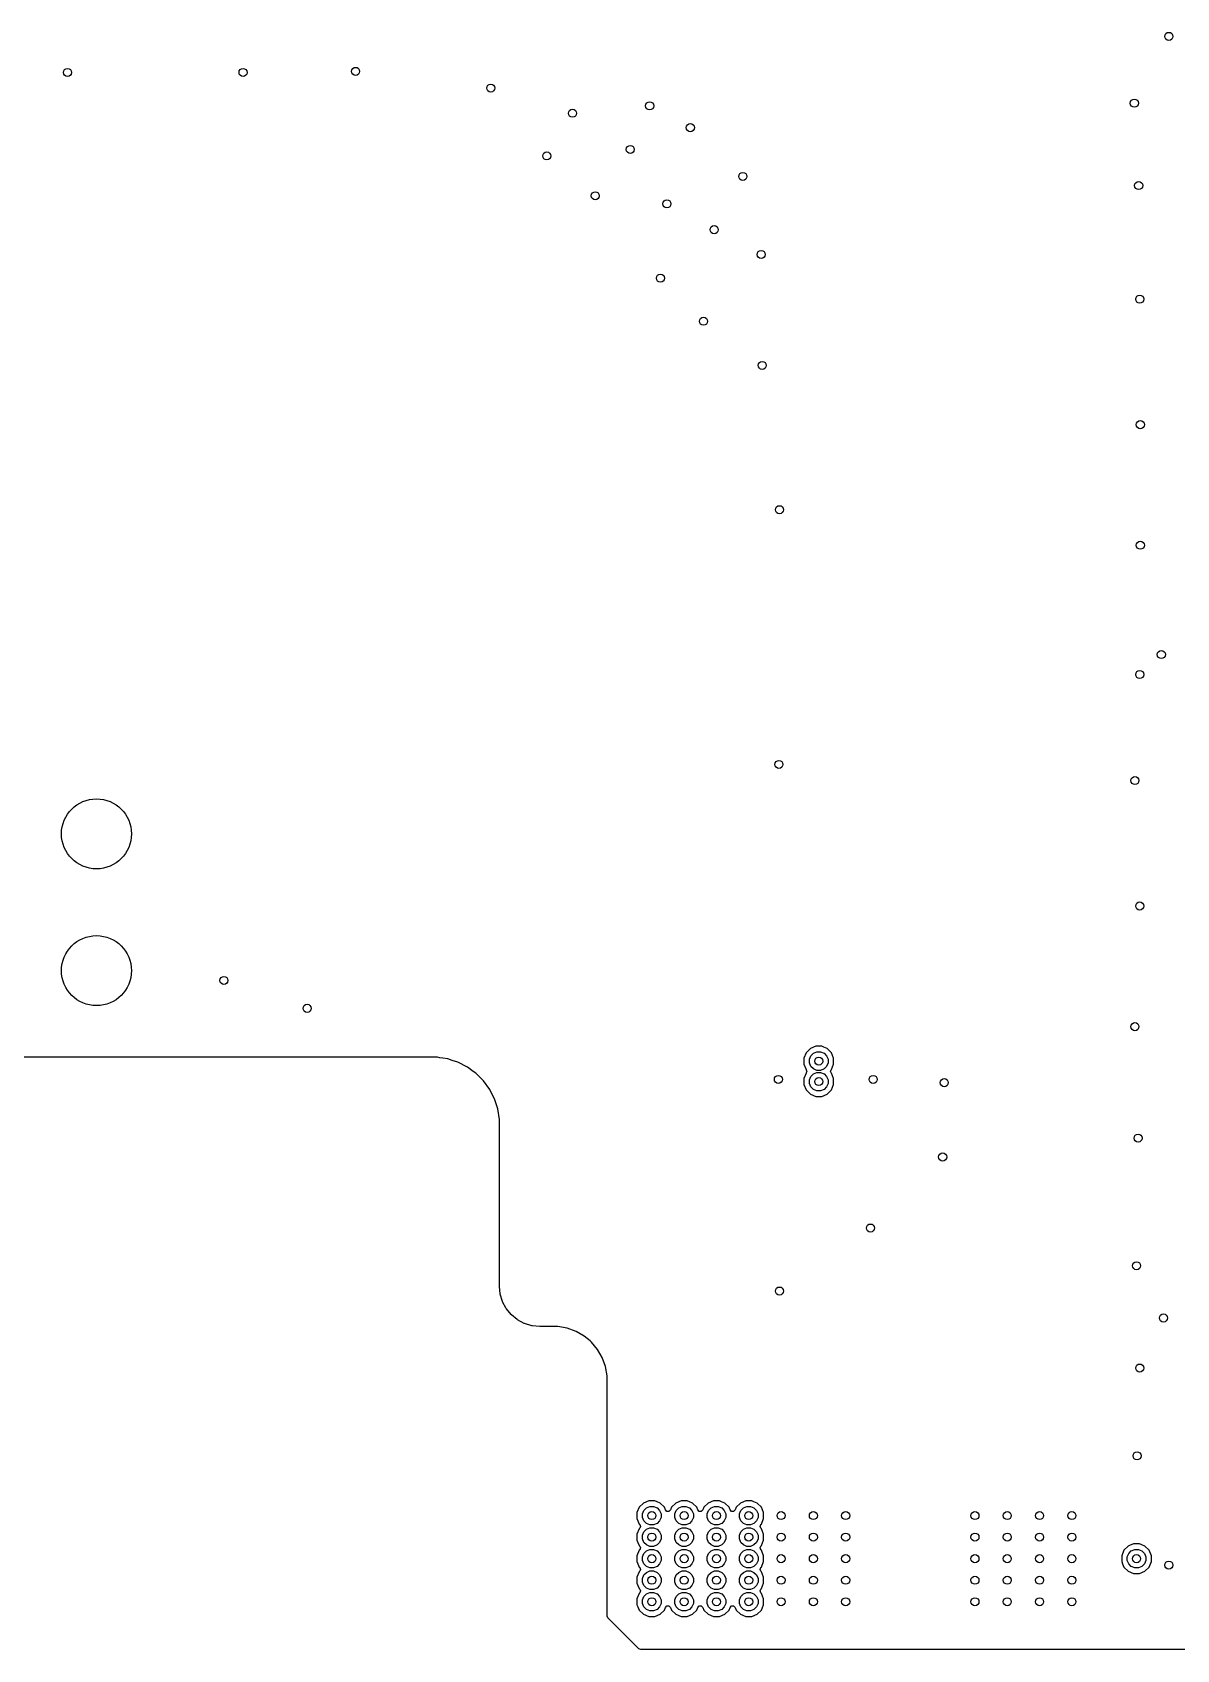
# Model space of a CAD drawing. Extents: x 114.9 to 199.6, y -137.1 to -76.7.
# Drawn here: x 136.13 to 157.38, y -137.15 to -107.11 of the extents above; entities that cross this region are included whole.
import ezdxf

# ---------------------------------------------------------------- set-up
doc = ezdxf.new("R2010")
doc.units = 0
doc.layers.add('BLACK', color=7, linetype='CONTINUOUS')

msp = doc.modelspace()

# ---------------------------------------------------------------- linework, layer by layer
at = {"layer": 'BLACK', "linetype": 'CONTINUOUS'}
for p, q in [((150.496444, -126.06394), (150.4545, -126.165198)), ((150.57394, -125.986444), (150.496444, -126.06394)), ((150.558363, -126.185859), (150.584493, -126.122775)), ((150.675198, -125.9445), (150.57394, -125.986444)), ((150.584493, -126.122775), (150.632775, -126.074493)), ((150.632775, -126.074493), (150.695859, -126.048363)), ((150.6752, -125.9445), (150.675198, -125.9445)), ((150.7848, -125.9445), (150.6752, -125.9445)), ((150.695859, -126.048363), (150.764141, -126.048363)), ((150.764141, -126.048363), (150.827225, -126.074493)), ((150.784801, -125.9445), (150.7848, -125.9445)), ((150.826744, -125.961874), (150.784801, -125.9445)), ((150.886058, -125.986443), (150.826744, -125.961874)), ((150.827225, -126.074493), (150.875507, -126.122775)), ((150.875507, -126.122775), (150.901637, -126.185859)), ((150.886059, -125.986444), (150.886058, -125.986443)), ((150.886061, -125.986445), (150.886059, -125.986444)), ((150.963555, -126.063939), (150.886061, -125.986445)), ((150.963555, -126.06394), (150.963555, -126.063939)), ((150.963557, -126.063942), (150.963555, -126.06394)), ((151.0055, -126.1652), (150.963557, -126.063942)), ((143.648416, -126.1495), (115.632407, -126.1495)), ((143.648417, -126.1495), (143.648416, -126.1495)), ((143.693482, -126.156637), (143.648417, -126.1495)), ((143.747535, -126.165198), (143.693482, -126.156637)), ((143.842823, -126.18029), (143.747535, -126.165198)), ((143.842826, -126.180291), (143.842823, -126.18029)), ((143.924954, -126.206976), (143.842826, -126.180291)), ((144.030026, -126.241116), (143.924954, -126.206976)), ((144.205399, -126.330472), (144.030026, -126.241116)), ((144.205403, -126.330475), (144.205399, -126.330472)), ((144.205405, -126.330476), (144.205403, -126.330475)), ((144.31486, -126.41), (144.205405, -126.330476)), ((144.364653, -126.446177), (144.31486, -126.41)), ((150.4545, -126.165198), (150.4545, -126.1652)), ((150.4545, -126.1652), (150.4545, -126.2748)), ((150.4545, -126.2748), (150.496443, -126.376058)), ((150.496444, -126.44394), (150.4545, -126.545198)), ((150.496443, -126.376058), (150.496444, -126.376059)), ((150.496444, -126.376059), (150.499126, -126.380074)), ((150.499126, -126.439926), (150.496444, -126.44394)), ((150.499126, -126.380074), (150.498002, -126.380824)), ((150.498002, -126.380824), (150.510088, -126.41)), ((150.510088, -126.41), (150.498002, -126.439175)), ((150.498002, -126.439175), (150.499126, -126.439926)), ((150.558363, -126.254141), (150.558363, -126.185859)), ((150.584493, -126.317225), (150.558363, -126.254141)), ((150.632775, -126.365507), (150.584493, -126.317225)), ((150.695859, -126.391637), (150.632775, -126.365507)), ((150.632775, -126.454493), (150.695859, -126.428363)), ((150.764141, -126.391637), (150.695859, -126.391637)), ((150.695859, -126.428363), (150.764141, -126.428363)), ((150.827225, -126.365507), (150.764141, -126.391637)), ((150.764141, -126.428363), (150.827225, -126.454493)), ((150.875507, -126.317225), (150.827225, -126.365507)), ((150.901637, -126.254141), (150.875507, -126.317225)), ((150.901637, -126.185859), (150.901637, -126.254141)), ((150.949911, -126.410009), (150.961993, -126.380822)), ((150.961998, -126.439175), (150.949911, -126.410009)), ((150.960874, -126.380074), (150.963552, -126.376062)), ((150.961993, -126.380822), (150.960874, -126.380074)), ((150.960874, -126.439926), (150.961998, -126.439175)), ((150.963555, -126.44394), (150.960874, -126.439926)), ((150.963552, -126.376062), (150.963557, -126.376058)), ((150.963557, -126.443942), (150.963555, -126.44394)), ((150.963557, -126.376058), (151.0055, -126.2748)), ((151.0055, -126.5452), (150.963557, -126.443942)), ((151.0055, -126.2748), (151.0055, -126.1652)), ((144.503822, -126.585347), (144.364652, -126.446177)), ((144.364652, -126.446177), (144.364653, -126.446177)), ((144.503824, -126.58535), (144.503822, -126.585347)), ((144.503828, -126.585354), (144.503824, -126.58535)), ((144.619524, -126.744595), (144.503828, -126.585354)), ((144.619525, -126.744597), (144.619524, -126.744595)), ((144.619527, -126.7446), (144.619525, -126.744597)), ((144.686223, -126.8755), (144.619527, -126.7446)), ((150.4545, -126.545198), (150.4545, -126.5452)), ((150.4545, -126.5452), (150.4545, -126.6548)), ((150.4545, -126.6548), (150.496443, -126.756058)), ((150.558363, -126.565859), (150.584493, -126.502775)), ((150.558363, -126.634141), (150.558363, -126.565859)), ((150.584493, -126.697225), (150.558363, -126.634141)), ((150.584493, -126.502775), (150.632775, -126.454493)), ((150.632775, -126.745507), (150.584493, -126.697225)), ((150.695859, -126.771637), (150.632775, -126.745507)), ((150.827225, -126.745507), (150.764141, -126.771637)), ((150.827225, -126.454493), (150.875507, -126.502775)), ((150.875507, -126.697225), (150.827225, -126.745507)), ((150.875507, -126.502775), (150.901637, -126.565859)), ((150.901637, -126.634141), (150.875507, -126.697225)), ((150.901637, -126.565859), (150.901637, -126.634141)), ((150.963557, -126.756058), (151.0055, -126.6548)), ((151.0055, -126.6548), (151.0055, -126.5452)), ((144.708884, -126.919975), (144.686223, -126.8755)), ((144.769709, -127.107174), (144.708884, -126.919975)), ((150.496443, -126.756058), (150.496444, -126.756059)), ((150.496444, -126.756059), (150.496445, -126.756061)), ((150.496445, -126.756061), (150.573939, -126.833555)), ((150.573939, -126.833555), (150.57394, -126.833555)), ((150.57394, -126.833555), (150.573942, -126.833557)), ((150.573942, -126.833557), (150.6752, -126.8755)), ((150.6752, -126.8755), (150.675202, -126.8755)), ((150.675202, -126.8755), (150.784798, -126.8755)), ((150.764141, -126.771637), (150.695859, -126.771637)), ((150.784798, -126.8755), (150.7848, -126.8755)), ((150.7848, -126.8755), (150.886058, -126.833557)), ((150.886058, -126.833557), (150.88606, -126.833555)), ((150.88606, -126.833555), (150.886061, -126.833555)), ((150.886061, -126.833555), (150.963555, -126.756061)), ((150.963555, -126.75606), (150.963557, -126.756058)), ((150.963555, -126.756061), (150.963555, -126.75606)), ((144.769709, -127.107176), (144.769709, -127.107174)), ((144.8005, -127.301583), (144.769709, -127.107176)), ((144.8005, -130.397593), (144.8005, -127.301583)), ((144.800736, -130.402396), (144.8005, -130.397593)), ((144.814428, -130.541417), (144.800736, -130.402396)), ((144.816302, -130.550838), (144.814428, -130.541417)), ((144.856151, -130.682205), (144.816302, -130.550838)), ((144.859824, -130.691072), (144.856151, -130.682205)), ((144.924539, -130.812144), (144.859824, -130.691072)), ((144.929875, -130.82013), (144.924539, -130.812144)), ((145.016961, -130.926245), (144.929875, -130.82013)), ((145.023754, -130.933038), (145.016961, -130.926245)), ((145.129869, -131.020124), (145.023754, -130.933038)), ((145.137855, -131.02546), (145.129869, -131.020124)), ((145.258923, -131.090173), (145.137855, -131.02546)), ((145.267798, -131.093849), (145.258923, -131.090173)), ((145.399161, -131.133697), (145.267798, -131.093849)), ((145.408582, -131.135571), (145.399161, -131.133697)), ((145.547604, -131.149264), (145.408582, -131.135571)), ((145.552407, -131.1495), (145.547604, -131.149264)), ((145.887532, -131.1495), (145.552407, -131.1495)), ((146.059938, -131.179899), (145.887532, -131.1495)), ((146.059943, -131.1799), (146.059938, -131.179899)), ((146.224443, -131.239774), (146.059942, -131.1799)), ((146.059942, -131.1799), (146.059943, -131.1799)), ((146.224451, -131.239778), (146.224443, -131.239774)), ((146.376054, -131.327307), (146.224451, -131.239778)), ((146.37606, -131.327312), (146.376054, -131.327307)), ((146.483149, -131.41717), (146.37606, -131.327312)), ((146.510163, -131.439837), (146.483149, -131.41717)), ((146.622692, -131.573945), (146.510163, -131.439837)), ((146.710225, -131.725555), (146.622692, -131.573945)), ((146.770101, -131.890062), (146.710225, -131.725555)), ((146.8005, -132.062468), (146.770101, -131.890062)), ((146.8005, -132.062474), (146.8005, -132.062468)), ((146.8005, -134.605198), (146.8005, -132.062474)), ((147.396444, -134.50394), (147.3545, -134.605198)), ((147.47394, -134.426444), (147.396444, -134.50394)), ((147.575198, -134.3845), (147.47394, -134.426444)), ((147.484493, -134.562775), (147.532775, -134.514493)), ((147.532775, -134.514493), (147.595859, -134.488363)), ((147.5752, -134.3845), (147.575198, -134.3845)), ((147.6848, -134.3845), (147.5752, -134.3845)), ((147.595859, -134.488363), (147.664141, -134.488363)), ((147.664141, -134.488363), (147.727225, -134.514493)), ((147.684801, -134.3845), (147.6848, -134.3845)), ((147.726744, -134.401874), (147.684801, -134.3845)), ((147.786058, -134.426443), (147.726744, -134.401874)), ((147.727225, -134.514493), (147.775507, -134.562775)), ((147.786059, -134.426444), (147.786058, -134.426443)), ((147.786061, -134.426445), (147.786059, -134.426444)), ((147.863556, -134.50394), (147.786061, -134.426445)), ((147.88473, -134.555057), (147.863556, -134.50394)), ((147.996443, -134.50394), (147.97527, -134.555057)), ((147.996445, -134.503939), (147.996443, -134.50394)), ((148.07394, -134.426444), (147.996445, -134.503939)), ((148.175198, -134.3845), (148.07394, -134.426444)), ((148.084493, -134.562775), (148.132775, -134.514493)), ((148.132775, -134.514493), (148.195859, -134.488363)), ((148.1752, -134.3845), (148.175198, -134.3845)), ((148.2848, -134.3845), (148.1752, -134.3845)), ((148.195859, -134.488363), (148.264141, -134.488363)), ((148.264141, -134.488363), (148.327225, -134.514493)), ((148.284801, -134.3845), (148.2848, -134.3845)), ((148.326744, -134.401874), (148.284801, -134.3845)), ((148.386058, -134.426443), (148.326744, -134.401874)), ((148.327225, -134.514493), (148.375507, -134.562775)), ((148.386059, -134.426444), (148.386058, -134.426443)), ((148.386061, -134.426445), (148.386059, -134.426444)), ((148.463556, -134.50394), (148.386061, -134.426445)), ((148.48473, -134.555057), (148.463556, -134.50394)), ((148.596443, -134.50394), (148.57527, -134.555057)), ((148.596445, -134.503939), (148.596443, -134.50394)), ((148.67394, -134.426444), (148.596445, -134.503939)), ((148.775198, -134.3845), (148.67394, -134.426444)), ((148.684493, -134.562775), (148.732775, -134.514493)), ((148.732775, -134.514493), (148.795859, -134.488363)), ((148.7752, -134.3845), (148.775198, -134.3845)), ((148.8848, -134.3845), (148.7752, -134.3845)), ((148.795859, -134.488363), (148.864141, -134.488363)), ((148.864141, -134.488363), (148.927225, -134.514493)), ((148.884801, -134.3845), (148.8848, -134.3845)), ((148.926744, -134.401874), (148.884801, -134.3845)), ((148.986058, -134.426443), (148.926744, -134.401874)), ((148.927225, -134.514493), (148.975507, -134.562775)), ((148.986059, -134.426444), (148.986058, -134.426443)), ((148.986061, -134.426445), (148.986059, -134.426444)), ((149.063556, -134.50394), (148.986061, -134.426445)), ((149.08473, -134.555057), (149.063556, -134.50394)), ((149.196443, -134.50394), (149.17527, -134.555057)), ((149.196445, -134.503939), (149.196443, -134.50394)), ((149.27394, -134.426444), (149.196445, -134.503939)), ((149.375198, -134.3845), (149.27394, -134.426444)), ((149.284493, -134.562775), (149.332775, -134.514493)), ((149.332775, -134.514493), (149.395859, -134.488363)), ((149.3752, -134.3845), (149.375198, -134.3845)), ((149.4848, -134.3845), (149.3752, -134.3845)), ((149.395859, -134.488363), (149.464141, -134.488363)), ((149.464141, -134.488363), (149.527225, -134.514493)), ((149.484801, -134.3845), (149.4848, -134.3845)), ((149.526744, -134.401874), (149.484801, -134.3845)), ((149.586058, -134.426443), (149.526744, -134.401874)), ((149.527225, -134.514493), (149.575507, -134.562775)), ((149.586059, -134.426444), (149.586058, -134.426443)), ((149.586061, -134.426445), (149.586059, -134.426444)), ((149.663555, -134.503939), (149.586061, -134.426445)), ((149.663555, -134.50394), (149.663555, -134.503939)), ((149.663557, -134.503942), (149.663555, -134.50394)), ((149.7055, -134.6052), (149.663557, -134.503942)), ((146.8005, -136.525943), (146.8005, -134.605198)), ((147.3545, -134.605198), (147.3545, -134.714801)), ((147.3545, -134.714801), (147.371874, -134.756744)), ((147.371874, -134.756744), (147.396443, -134.816058)), ((147.396443, -134.816058), (147.396444, -134.816059)), ((147.396444, -134.816059), (147.396445, -134.816061)), ((147.396445, -134.816061), (147.405736, -134.825352)), ((147.405736, -134.825352), (147.420088, -134.86)), ((147.458363, -134.625859), (147.484493, -134.562775)), ((147.458363, -134.694141), (147.458363, -134.625859)), ((147.484493, -134.757225), (147.458363, -134.694141)), ((147.532775, -134.805507), (147.484493, -134.757225)), ((147.595859, -134.831637), (147.532775, -134.805507)), ((147.664141, -134.831637), (147.595859, -134.831637)), ((147.727225, -134.805507), (147.664141, -134.831637)), ((147.775507, -134.757225), (147.727225, -134.805507)), ((147.775507, -134.562775), (147.801637, -134.625859)), ((147.801637, -134.694141), (147.775507, -134.757225)), ((147.801637, -134.625859), (147.801637, -134.694141)), ((147.911248, -134.581575), (147.88473, -134.555057)), ((147.948751, -134.581575), (147.911248, -134.581575)), ((147.97527, -134.555057), (147.948751, -134.581575)), ((148.058363, -134.625859), (148.084493, -134.562775)), ((148.058363, -134.694141), (148.058363, -134.625859)), ((148.084493, -134.757225), (148.058363, -134.694141)), ((148.132775, -134.805507), (148.084493, -134.757225)), ((148.195859, -134.831637), (148.132775, -134.805507)), ((148.264141, -134.831637), (148.195859, -134.831637)), ((148.327225, -134.805507), (148.264141, -134.831637)), ((148.375507, -134.757225), (148.327225, -134.805507)), ((148.375507, -134.562775), (148.401637, -134.625859)), ((148.401637, -134.694141), (148.375507, -134.757225)), ((148.401637, -134.625859), (148.401637, -134.694141)), ((148.511248, -134.581575), (148.48473, -134.555057)), ((148.548751, -134.581575), (148.511248, -134.581575)), ((148.57527, -134.555057), (148.548751, -134.581575)), ((148.658363, -134.625859), (148.684493, -134.562775)), ((148.658363, -134.694141), (148.658363, -134.625859)), ((148.684493, -134.757225), (148.658363, -134.694141)), ((148.732775, -134.805507), (148.684493, -134.757225)), ((148.795859, -134.831637), (148.732775, -134.805507)), ((148.864141, -134.831637), (148.795859, -134.831637)), ((148.927225, -134.805507), (148.864141, -134.831637)), ((148.975507, -134.757225), (148.927225, -134.805507)), ((148.975507, -134.562775), (149.001637, -134.625859)), ((149.001637, -134.694141), (148.975507, -134.757225)), ((149.001637, -134.625859), (149.001637, -134.694141)), ((149.111248, -134.581575), (149.08473, -134.555057)), ((149.148751, -134.581575), (149.111248, -134.581575)), ((149.17527, -134.555057), (149.148751, -134.581575)), ((149.258363, -134.625859), (149.284493, -134.562775)), ((149.258363, -134.694141), (149.258363, -134.625859)), ((149.284493, -134.757225), (149.258363, -134.694141)), ((149.332775, -134.805507), (149.284493, -134.757225)), ((149.395859, -134.831637), (149.332775, -134.805507)), ((149.464141, -134.831637), (149.395859, -134.831637)), ((149.527225, -134.805507), (149.464141, -134.831637)), ((149.575507, -134.757225), (149.527225, -134.805507)), ((149.575507, -134.562775), (149.601637, -134.625859)), ((149.601637, -134.694141), (149.575507, -134.757225)), ((149.601637, -134.625859), (149.601637, -134.694141)), ((149.639911, -134.860002), (149.65426, -134.825354)), ((149.65426, -134.825354), (149.663557, -134.816058)), ((149.663557, -134.816058), (149.7055, -134.7148)), ((149.7055, -134.7148), (149.7055, -134.6052)), ((147.396444, -134.90394), (147.3545, -135.005198)), ((147.3545, -135.005198), (147.3545, -135.114801)), ((147.3545, -135.114801), (147.371874, -135.156744)), ((147.405736, -134.894648), (147.396444, -134.90394)), ((147.420088, -134.86), (147.405736, -134.894648)), ((147.458363, -135.025859), (147.484493, -134.962775)), ((147.458363, -135.094141), (147.458363, -135.025859)), ((147.484493, -135.157225), (147.458363, -135.094141)), ((147.484493, -134.962775), (147.532775, -134.914493)), ((147.532775, -134.914493), (147.595859, -134.888363)), ((147.595859, -134.888363), (147.664141, -134.888363)), ((147.664141, -134.888363), (147.727225, -134.914493)), ((147.727225, -134.914493), (147.775507, -134.962775)), ((147.775507, -134.962775), (147.801637, -135.025859)), ((147.801637, -135.094141), (147.775507, -135.157225)), ((147.801637, -135.025859), (147.801637, -135.094141)), ((148.058363, -135.025859), (148.084493, -134.962775)), ((148.058363, -135.094141), (148.058363, -135.025859)), ((148.084493, -135.157225), (148.058363, -135.094141)), ((148.084493, -134.962775), (148.132775, -134.914493)), ((148.132775, -134.914493), (148.195859, -134.888363)), ((148.195859, -134.888363), (148.264141, -134.888363)), ((148.264141, -134.888363), (148.327225, -134.914493)), ((148.327225, -134.914493), (148.375507, -134.962775)), ((148.375507, -134.962775), (148.401637, -135.025859)), ((148.401637, -135.094141), (148.375507, -135.157225)), ((148.401637, -135.025859), (148.401637, -135.094141)), ((148.658363, -135.025859), (148.684493, -134.962775)), ((148.658363, -135.094141), (148.658363, -135.025859)), ((148.684493, -135.157225), (148.658363, -135.094141)), ((148.684493, -134.962775), (148.732775, -134.914493)), ((148.732775, -134.914493), (148.795859, -134.888363)), ((148.795859, -134.888363), (148.864141, -134.888363)), ((148.864141, -134.888363), (148.927225, -134.914493)), ((148.927225, -134.914493), (148.975507, -134.962775)), ((148.975507, -134.962775), (149.001637, -135.025859)), ((149.001637, -135.094141), (148.975507, -135.157225)), ((149.001637, -135.025859), (149.001637, -135.094141)), ((149.258363, -135.025859), (149.284493, -134.962775)), ((149.258363, -135.094141), (149.258363, -135.025859)), ((149.284493, -135.157225), (149.258363, -135.094141)), ((149.284493, -134.962775), (149.332775, -134.914493)), ((149.332775, -134.914493), (149.395859, -134.888363)), ((149.395859, -134.888363), (149.464141, -134.888363)), ((149.464141, -134.888363), (149.527225, -134.914493)), ((149.527225, -134.914493), (149.575507, -134.962775)), ((149.575507, -134.962775), (149.601637, -135.025859)), ((149.601637, -135.094141), (149.575507, -135.157225)), ((149.601637, -135.025859), (149.601637, -135.094141)), ((149.654263, -134.894648), (149.639911, -134.860002)), ((149.663557, -134.903942), (149.654263, -134.894648)), ((149.7055, -135.0052), (149.663557, -134.903942)), ((149.663557, -135.216058), (149.7055, -135.1148)), ((149.7055, -135.1148), (149.7055, -135.0052)), ((147.396444, -135.30394), (147.3545, -135.405198)), ((147.3545, -135.405198), (147.3545, -135.514801)), ((147.371874, -135.156744), (147.396443, -135.216058)), ((147.396443, -135.216058), (147.396444, -135.216059)), ((147.396444, -135.216059), (147.396445, -135.216061)), ((147.405736, -135.294648), (147.396444, -135.30394)), ((147.396445, -135.216061), (147.405736, -135.225352)), ((147.405736, -135.225352), (147.420088, -135.26)), ((147.420088, -135.26), (147.405736, -135.294648)), ((147.458363, -135.425859), (147.484493, -135.362775)), ((147.458363, -135.494141), (147.458363, -135.425859)), ((147.532775, -135.205507), (147.484493, -135.157225)), ((147.484493, -135.362775), (147.532775, -135.314493)), ((147.595859, -135.231637), (147.532775, -135.205507)), ((147.532775, -135.314493), (147.595859, -135.288363)), ((147.664141, -135.231637), (147.595859, -135.231637)), ((147.595859, -135.288363), (147.664141, -135.288363)), ((147.727225, -135.205507), (147.664141, -135.231637)), ((147.664141, -135.288363), (147.727225, -135.314493)), ((147.775507, -135.157225), (147.727225, -135.205507)), ((147.727225, -135.314493), (147.775507, -135.362775)), ((147.775507, -135.362775), (147.801637, -135.425859)), ((147.801637, -135.425859), (147.801637, -135.494141)), ((148.058363, -135.425859), (148.084493, -135.362775)), ((148.058363, -135.494141), (148.058363, -135.425859)), ((148.132775, -135.205507), (148.084493, -135.157225)), ((148.084493, -135.362775), (148.132775, -135.314493)), ((148.195859, -135.231637), (148.132775, -135.205507)), ((148.132775, -135.314493), (148.195859, -135.288363)), ((148.264141, -135.231637), (148.195859, -135.231637)), ((148.195859, -135.288363), (148.264141, -135.288363)), ((148.327225, -135.205507), (148.264141, -135.231637)), ((148.264141, -135.288363), (148.327225, -135.314493)), ((148.375507, -135.157225), (148.327225, -135.205507)), ((148.327225, -135.314493), (148.375507, -135.362775)), ((148.375507, -135.362775), (148.401637, -135.425859)), ((148.401637, -135.425859), (148.401637, -135.494141)), ((148.658363, -135.425859), (148.684493, -135.362775)), ((148.658363, -135.494141), (148.658363, -135.425859)), ((148.732775, -135.205507), (148.684493, -135.157225)), ((148.684493, -135.362775), (148.732775, -135.314493)), ((148.795859, -135.231637), (148.732775, -135.205507)), ((148.732775, -135.314493), (148.795859, -135.288363)), ((148.864141, -135.231637), (148.795859, -135.231637)), ((148.795859, -135.288363), (148.864141, -135.288363)), ((148.927225, -135.205507), (148.864141, -135.231637)), ((148.864141, -135.288363), (148.927225, -135.314493)), ((148.975507, -135.157225), (148.927225, -135.205507)), ((148.927225, -135.314493), (148.975507, -135.362775)), ((148.975507, -135.362775), (149.001637, -135.425859)), ((149.001637, -135.425859), (149.001637, -135.494141)), ((149.258363, -135.425859), (149.284493, -135.362775)), ((149.258363, -135.494141), (149.258363, -135.425859)), ((149.332775, -135.205507), (149.284493, -135.157225)), ((149.284493, -135.362775), (149.332775, -135.314493)), ((149.395859, -135.231637), (149.332775, -135.205507)), ((149.332775, -135.314493), (149.395859, -135.288363)), ((149.464141, -135.231637), (149.395859, -135.231637)), ((149.395859, -135.288363), (149.464141, -135.288363)), ((149.527225, -135.205507), (149.464141, -135.231637)), ((149.464141, -135.288363), (149.527225, -135.314493)), ((149.575507, -135.157225), (149.527225, -135.205507)), ((149.527225, -135.314493), (149.575507, -135.362775)), ((149.575507, -135.362775), (149.601637, -135.425859)), ((149.601637, -135.425859), (149.601637, -135.494141)), ((149.639911, -135.260002), (149.65426, -135.225354)), ((149.654263, -135.294648), (149.639911, -135.260002)), ((149.65426, -135.225354), (149.663557, -135.216058)), ((149.663557, -135.303942), (149.654263, -135.294648)), ((149.705499, -135.405198), (149.663557, -135.303942)), ((149.7055, -135.4052), (149.705499, -135.405198)), ((149.7055, -135.5148), (149.7055, -135.4052)), ((156.396444, -135.30394), (156.3545, -135.405198)), ((156.3545, -135.405198), (156.3545, -135.514801)), ((156.47394, -135.226444), (156.396444, -135.30394)), ((156.458363, -135.425859), (156.484493, -135.362775)), ((156.458363, -135.494141), (156.458363, -135.425859)), ((156.476574, -135.225353), (156.47394, -135.226444)), ((156.499013, -135.216058), (156.476574, -135.225353)), ((156.484493, -135.362775), (156.532775, -135.314493)), ((156.575198, -135.1845), (156.499013, -135.216058)), ((156.532775, -135.314493), (156.595859, -135.288363)), ((156.5752, -135.1845), (156.575198, -135.1845)), ((156.6848, -135.1845), (156.5752, -135.1845)), ((156.595859, -135.288363), (156.664141, -135.288363)), ((156.664141, -135.288363), (156.727225, -135.314493)), ((156.684801, -135.1845), (156.6848, -135.1845)), ((156.726744, -135.201874), (156.684801, -135.1845)), ((156.786058, -135.226443), (156.726744, -135.201874)), ((156.727225, -135.314493), (156.775507, -135.362775)), ((156.775507, -135.362775), (156.801637, -135.425859)), ((156.786059, -135.226444), (156.786058, -135.226443)), ((156.786061, -135.226445), (156.786059, -135.226444)), ((156.863555, -135.303939), (156.786061, -135.226445)), ((156.801637, -135.425859), (156.801637, -135.494141)), ((156.863555, -135.30394), (156.863555, -135.303939)), ((156.863557, -135.303942), (156.863555, -135.30394)), ((156.905499, -135.405198), (156.863557, -135.303942)), ((156.9055, -135.4052), (156.905499, -135.405198)), ((156.9055, -135.5148), (156.9055, -135.4052)), ((147.3545, -135.514801), (147.371874, -135.556744)), ((147.396444, -135.70394), (147.3545, -135.805198)), ((147.371874, -135.556744), (147.396443, -135.616058)), ((147.396443, -135.616058), (147.396444, -135.616059)), ((147.396444, -135.616059), (147.396445, -135.616061)), ((147.405736, -135.694648), (147.396444, -135.70394)), ((147.396445, -135.616061), (147.405736, -135.625352)), ((147.405736, -135.625352), (147.420088, -135.66)), ((147.420088, -135.66), (147.405736, -135.694648)), ((147.484493, -135.557225), (147.458363, -135.494141)), ((147.532775, -135.605507), (147.484493, -135.557225)), ((147.484493, -135.762775), (147.532775, -135.714493)), ((147.595859, -135.631637), (147.532775, -135.605507)), ((147.532775, -135.714493), (147.595859, -135.688363)), ((147.664141, -135.631637), (147.595859, -135.631637)), ((147.595859, -135.688363), (147.664141, -135.688363)), ((147.727225, -135.605507), (147.664141, -135.631637)), ((147.664141, -135.688363), (147.727225, -135.714493)), ((147.775507, -135.557225), (147.727225, -135.605507)), ((147.727225, -135.714493), (147.775507, -135.762775)), ((147.801637, -135.494141), (147.775507, -135.557225)), ((148.084493, -135.557225), (148.058363, -135.494141)), ((148.132775, -135.605507), (148.084493, -135.557225)), ((148.084493, -135.762775), (148.132775, -135.714493)), ((148.195859, -135.631637), (148.132775, -135.605507)), ((148.132775, -135.714493), (148.195859, -135.688363)), ((148.264141, -135.631637), (148.195859, -135.631637)), ((148.195859, -135.688363), (148.264141, -135.688363)), ((148.327225, -135.605507), (148.264141, -135.631637)), ((148.264141, -135.688363), (148.327225, -135.714493)), ((148.375507, -135.557225), (148.327225, -135.605507)), ((148.327225, -135.714493), (148.375507, -135.762775)), ((148.401637, -135.494141), (148.375507, -135.557225)), ((148.684493, -135.557225), (148.658363, -135.494141)), ((148.732775, -135.605507), (148.684493, -135.557225)), ((148.684493, -135.762775), (148.732775, -135.714493)), ((148.795859, -135.631637), (148.732775, -135.605507)), ((148.732775, -135.714493), (148.795859, -135.688363)), ((148.864141, -135.631637), (148.795859, -135.631637)), ((148.795859, -135.688363), (148.864141, -135.688363)), ((148.927225, -135.605507), (148.864141, -135.631637)), ((148.864141, -135.688363), (148.927225, -135.714493)), ((148.975507, -135.557225), (148.927225, -135.605507)), ((148.927225, -135.714493), (148.975507, -135.762775)), ((149.001637, -135.494141), (148.975507, -135.557225)), ((149.284493, -135.557225), (149.258363, -135.494141)), ((149.332775, -135.605507), (149.284493, -135.557225)), ((149.284493, -135.762775), (149.332775, -135.714493)), ((149.395859, -135.631637), (149.332775, -135.605507)), ((149.332775, -135.714493), (149.395859, -135.688363)), ((149.464141, -135.631637), (149.395859, -135.631637)), ((149.395859, -135.688363), (149.464141, -135.688363)), ((149.527225, -135.605507), (149.464141, -135.631637)), ((149.464141, -135.688363), (149.527225, -135.714493)), ((149.575507, -135.557225), (149.527225, -135.605507)), ((149.527225, -135.714493), (149.575507, -135.762775)), ((149.601637, -135.494141), (149.575507, -135.557225)), ((149.639911, -135.660002), (149.65426, -135.625354)), ((149.654263, -135.694648), (149.639911, -135.660002)), ((149.65426, -135.625354), (149.663557, -135.616058)), ((149.663557, -135.703942), (149.654263, -135.694648)), ((149.663557, -135.616058), (149.7055, -135.5148)), ((149.7055, -135.8052), (149.663557, -135.703942)), ((156.3545, -135.514801), (156.371874, -135.556744)), ((156.371874, -135.556744), (156.396443, -135.616058)), ((156.396443, -135.616058), (156.396444, -135.616059)), ((156.396444, -135.616059), (156.396445, -135.616061)), ((156.396445, -135.616061), (156.473939, -135.693555)), ((156.484493, -135.557225), (156.458363, -135.494141)), ((156.473939, -135.693555), (156.47394, -135.693555)), ((156.47394, -135.693555), (156.473942, -135.693557)), ((156.473942, -135.693557), (156.5752, -135.7355)), ((156.532775, -135.605507), (156.484493, -135.557225)), ((156.595859, -135.631637), (156.532775, -135.605507)), ((156.5752, -135.7355), (156.575202, -135.7355)), ((156.575202, -135.7355), (156.684798, -135.7355)), ((156.664141, -135.631637), (156.595859, -135.631637)), ((156.727225, -135.605507), (156.664141, -135.631637)), ((156.684798, -135.7355), (156.6848, -135.7355)), ((156.6848, -135.7355), (156.786058, -135.693557)), ((156.775507, -135.557225), (156.727225, -135.605507)), ((156.801637, -135.494141), (156.775507, -135.557225)), ((156.786058, -135.693557), (156.78606, -135.693555)), ((156.78606, -135.693555), (156.786061, -135.693555)), ((156.786061, -135.693555), (156.863555, -135.616061)), ((156.863555, -135.61606), (156.863557, -135.616058)), ((156.863555, -135.616061), (156.863555, -135.61606)), ((156.863557, -135.616058), (156.9055, -135.5148)), ((147.3545, -135.805198), (147.3545, -135.914801)), ((147.3545, -135.914801), (147.371874, -135.956744)), ((147.371874, -135.956744), (147.396443, -136.016058)), ((147.396443, -136.016058), (147.396444, -136.016059)), ((147.396444, -136.016059), (147.396445, -136.016061)), ((147.396445, -136.016061), (147.405736, -136.025352)), ((147.405736, -136.025352), (147.420088, -136.06)), ((147.458363, -135.825859), (147.484493, -135.762775)), ((147.458363, -135.894141), (147.458363, -135.825859)), ((147.484493, -135.957225), (147.458363, -135.894141)), ((147.532775, -136.005507), (147.484493, -135.957225)), ((147.595859, -136.031637), (147.532775, -136.005507)), ((147.664141, -136.031637), (147.595859, -136.031637)), ((147.727225, -136.005507), (147.664141, -136.031637)), ((147.775507, -135.957225), (147.727225, -136.005507)), ((147.775507, -135.762775), (147.801637, -135.825859)), ((147.801637, -135.894141), (147.775507, -135.957225)), ((147.801637, -135.825859), (147.801637, -135.894141)), ((148.058363, -135.825859), (148.084493, -135.762775)), ((148.058363, -135.894141), (148.058363, -135.825859)), ((148.084493, -135.957225), (148.058363, -135.894141)), ((148.132775, -136.005507), (148.084493, -135.957225)), ((148.195859, -136.031637), (148.132775, -136.005507)), ((148.264141, -136.031637), (148.195859, -136.031637)), ((148.327225, -136.005507), (148.264141, -136.031637)), ((148.375507, -135.957225), (148.327225, -136.005507)), ((148.375507, -135.762775), (148.401637, -135.825859)), ((148.401637, -135.894141), (148.375507, -135.957225)), ((148.401637, -135.825859), (148.401637, -135.894141)), ((148.658363, -135.825859), (148.684493, -135.762775)), ((148.658363, -135.894141), (148.658363, -135.825859)), ((148.684493, -135.957225), (148.658363, -135.894141)), ((148.732775, -136.005507), (148.684493, -135.957225)), ((148.795859, -136.031637), (148.732775, -136.005507)), ((148.864141, -136.031637), (148.795859, -136.031637)), ((148.927225, -136.005507), (148.864141, -136.031637)), ((148.975507, -135.957225), (148.927225, -136.005507)), ((148.975507, -135.762775), (149.001637, -135.825859)), ((149.001637, -135.894141), (148.975507, -135.957225)), ((149.001637, -135.825859), (149.001637, -135.894141)), ((149.258363, -135.825859), (149.284493, -135.762775)), ((149.258363, -135.894141), (149.258363, -135.825859)), ((149.284493, -135.957225), (149.258363, -135.894141)), ((149.332775, -136.005507), (149.284493, -135.957225)), ((149.395859, -136.031637), (149.332775, -136.005507)), ((149.464141, -136.031637), (149.395859, -136.031637)), ((149.527225, -136.005507), (149.464141, -136.031637)), ((149.575507, -135.957225), (149.527225, -136.005507)), ((149.575507, -135.762775), (149.601637, -135.825859)), ((149.601637, -135.894141), (149.575507, -135.957225)), ((149.601637, -135.825859), (149.601637, -135.894141)), ((149.639911, -136.060002), (149.65426, -136.025354)), ((149.65426, -136.025354), (149.663557, -136.016058)), ((149.663557, -136.016058), (149.7055, -135.9148)), ((149.7055, -135.9148), (149.7055, -135.8052)), ((147.396444, -136.10394), (147.3545, -136.205198)), ((147.3545, -136.205198), (147.3545, -136.314801)), ((147.3545, -136.314801), (147.371874, -136.356744)), ((147.405736, -136.094648), (147.396444, -136.10394)), ((147.420088, -136.06), (147.405736, -136.094648)), ((147.458363, -136.225859), (147.484493, -136.162775)), ((147.458363, -136.294141), (147.458363, -136.225859)), ((147.484493, -136.357225), (147.458363, -136.294141)), ((147.484493, -136.162775), (147.532775, -136.114493)), ((147.532775, -136.114493), (147.595859, -136.088363)), ((147.595859, -136.088363), (147.664141, -136.088363)), ((147.664141, -136.088363), (147.727225, -136.114493)), ((147.727225, -136.114493), (147.775507, -136.162775)), ((147.775507, -136.162775), (147.801637, -136.225859)), ((147.801637, -136.294141), (147.775507, -136.357225)), ((147.801637, -136.225859), (147.801637, -136.294141)), ((147.88473, -136.364941), (147.911249, -136.338424)), ((147.911249, -136.338424), (147.948752, -136.338424)), ((147.948752, -136.338424), (147.975269, -136.364941)), ((148.058363, -136.225859), (148.084493, -136.162775)), ((148.058363, -136.294141), (148.058363, -136.225859)), ((148.084493, -136.357225), (148.058363, -136.294141)), ((148.084493, -136.162775), (148.132775, -136.114493)), ((148.132775, -136.114493), (148.195859, -136.088363)), ((148.195859, -136.088363), (148.264141, -136.088363)), ((148.264141, -136.088363), (148.327225, -136.114493)), ((148.327225, -136.114493), (148.375507, -136.162775)), ((148.375507, -136.162775), (148.401637, -136.225859)), ((148.401637, -136.294141), (148.375507, -136.357225)), ((148.401637, -136.225859), (148.401637, -136.294141)), ((148.48473, -136.364941), (148.511249, -136.338424)), ((148.511249, -136.338424), (148.548752, -136.338424)), ((148.548752, -136.338424), (148.575269, -136.364941)), ((148.658363, -136.225859), (148.684493, -136.162775)), ((148.658363, -136.294141), (148.658363, -136.225859)), ((148.684493, -136.357225), (148.658363, -136.294141)), ((148.684493, -136.162775), (148.732775, -136.114493)), ((148.732775, -136.114493), (148.795859, -136.088363)), ((148.795859, -136.088363), (148.864141, -136.088363)), ((148.864141, -136.088363), (148.927225, -136.114493)), ((148.927225, -136.114493), (148.975507, -136.162775)), ((148.975507, -136.162775), (149.001637, -136.225859)), ((149.001637, -136.294141), (148.975507, -136.357225)), ((149.001637, -136.225859), (149.001637, -136.294141)), ((149.08473, -136.364941), (149.111249, -136.338424)), ((149.111249, -136.338424), (149.148752, -136.338424)), ((149.148752, -136.338424), (149.175269, -136.364941)), ((149.258363, -136.225859), (149.284493, -136.162775)), ((149.258363, -136.294141), (149.258363, -136.225859)), ((149.284493, -136.357225), (149.258363, -136.294141)), ((149.284493, -136.162775), (149.332775, -136.114493)), ((149.332775, -136.114493), (149.395859, -136.088363)), ((149.395859, -136.088363), (149.464141, -136.088363)), ((149.464141, -136.088363), (149.527225, -136.114493)), ((149.527225, -136.114493), (149.575507, -136.162775)), ((149.575507, -136.162775), (149.601637, -136.225859)), ((149.601637, -136.294141), (149.575507, -136.357225)), ((149.601637, -136.225859), (149.601637, -136.294141)), ((149.654263, -136.094648), (149.639911, -136.060002)), ((149.663557, -136.103942), (149.654263, -136.094648)), ((149.7055, -136.2052), (149.663557, -136.103942)), ((149.663557, -136.416058), (149.7055, -136.3148)), ((149.7055, -136.3148), (149.7055, -136.2052)), ((146.814852, -136.560591), (146.8005, -136.525943)), ((147.389409, -137.135148), (146.814852, -136.560591)), ((147.371874, -136.356744), (147.396443, -136.416058)), ((147.396443, -136.416058), (147.396444, -136.416059)), ((147.396444, -136.416059), (147.396445, -136.416061)), ((147.396445, -136.416061), (147.473939, -136.493555)), ((147.473939, -136.493555), (147.47394, -136.493555)), ((147.47394, -136.493555), (147.473942, -136.493557)), ((147.473942, -136.493557), (147.5752, -136.5355)), ((147.532775, -136.405507), (147.484493, -136.357225)), ((147.595859, -136.431637), (147.532775, -136.405507)), ((147.5752, -136.5355), (147.575202, -136.5355)), ((147.575202, -136.5355), (147.684798, -136.5355)), ((147.664141, -136.431637), (147.595859, -136.431637)), ((147.727225, -136.405507), (147.664141, -136.431637)), ((147.684798, -136.5355), (147.6848, -136.5355)), ((147.6848, -136.5355), (147.786058, -136.493557)), ((147.775507, -136.357225), (147.727225, -136.405507)), ((147.786058, -136.493557), (147.78606, -136.493555)), ((147.78606, -136.493555), (147.786061, -136.493555)), ((147.786061, -136.493555), (147.863555, -136.416061)), ((147.863555, -136.41606), (147.863557, -136.416058)), ((147.863555, -136.416061), (147.863555, -136.41606)), ((147.863557, -136.416058), (147.88473, -136.364941)), ((147.975269, -136.364941), (147.996443, -136.416058)), ((147.996443, -136.416058), (147.996444, -136.416059)), ((147.996444, -136.416059), (147.996445, -136.416061)), ((147.996445, -136.416061), (148.073939, -136.493555)), ((148.073939, -136.493555), (148.07394, -136.493555)), ((148.07394, -136.493555), (148.073942, -136.493557)), ((148.073942, -136.493557), (148.1752, -136.5355)), ((148.132775, -136.405507), (148.084493, -136.357225)), ((148.195859, -136.431637), (148.132775, -136.405507)), ((148.1752, -136.5355), (148.175202, -136.5355)), ((148.175202, -136.5355), (148.284798, -136.5355)), ((148.264141, -136.431637), (148.195859, -136.431637)), ((148.327225, -136.405507), (148.264141, -136.431637)), ((148.284798, -136.5355), (148.2848, -136.5355)), ((148.2848, -136.5355), (148.386058, -136.493557)), ((148.375507, -136.357225), (148.327225, -136.405507)), ((148.386058, -136.493557), (148.38606, -136.493555)), ((148.38606, -136.493555), (148.386061, -136.493555)), ((148.386061, -136.493555), (148.463555, -136.416061)), ((148.463555, -136.41606), (148.463557, -136.416058)), ((148.463555, -136.416061), (148.463555, -136.41606)), ((148.463557, -136.416058), (148.48473, -136.364941)), ((148.575269, -136.364941), (148.596443, -136.416058)), ((148.596443, -136.416058), (148.596444, -136.416059)), ((148.596444, -136.416059), (148.596445, -136.416061)), ((148.596445, -136.416061), (148.673939, -136.493555)), ((148.673939, -136.493555), (148.67394, -136.493555)), ((148.67394, -136.493555), (148.673942, -136.493557)), ((148.673942, -136.493557), (148.7752, -136.5355)), ((148.732775, -136.405507), (148.684493, -136.357225)), ((148.795859, -136.431637), (148.732775, -136.405507)), ((148.7752, -136.5355), (148.775202, -136.5355)), ((148.775202, -136.5355), (148.884798, -136.5355)), ((148.864141, -136.431637), (148.795859, -136.431637)), ((148.927225, -136.405507), (148.864141, -136.431637)), ((148.884798, -136.5355), (148.8848, -136.5355)), ((148.8848, -136.5355), (148.986058, -136.493557)), ((148.975507, -136.357225), (148.927225, -136.405507)), ((148.986058, -136.493557), (148.98606, -136.493555)), ((148.98606, -136.493555), (148.986061, -136.493555)), ((148.986061, -136.493555), (149.063555, -136.416061)), ((149.063555, -136.41606), (149.063557, -136.416058)), ((149.063555, -136.416061), (149.063555, -136.41606)), ((149.063557, -136.416058), (149.08473, -136.364941)), ((149.175269, -136.364941), (149.196443, -136.416058)), ((149.196443, -136.416058), (149.196444, -136.416059)), ((149.196444, -136.416059), (149.196445, -136.416061)), ((149.196445, -136.416061), (149.273939, -136.493555)), ((149.273939, -136.493555), (149.27394, -136.493555)), ((149.27394, -136.493555), (149.273942, -136.493557)), ((149.273942, -136.493557), (149.3752, -136.5355)), ((149.332775, -136.405507), (149.284493, -136.357225)), ((149.395859, -136.431637), (149.332775, -136.405507)), ((149.3752, -136.5355), (149.375202, -136.5355)), ((149.375202, -136.5355), (149.484798, -136.5355)), ((149.464141, -136.431637), (149.395859, -136.431637)), ((149.527225, -136.405507), (149.464141, -136.431637)), ((149.484798, -136.5355), (149.4848, -136.5355)), ((149.4848, -136.5355), (149.586058, -136.493557)), ((149.575507, -136.357225), (149.527225, -136.405507)), ((149.586058, -136.493557), (149.58606, -136.493555)), ((149.58606, -136.493555), (149.586061, -136.493555)), ((149.586061, -136.493555), (149.663555, -136.416061)), ((149.663555, -136.41606), (149.663557, -136.416058)), ((149.663555, -136.416061), (149.663555, -136.41606)), ((147.424057, -137.1495), (147.389409, -137.135148)), ((164.035943, -137.1495), (147.424057, -137.1495))]:
    msp.add_line(p, q, dxfattribs=at)
at = {"layer": 'BLACK'}
for centre, radius in [((157.23, -107.19), 0.075), ((136.78, -107.86), 0.075), ((140.04, -107.86), 0.075), ((142.13, -107.84), 0.075), ((144.64, -108.15), 0.075), ((147.59, -108.48), 0.075), ((156.59, -108.43), 0.075), ((146.157552, -108.617539), 0.075), ((148.345137, -108.884725), 0.075), ((147.23, -109.29), 0.075), ((145.68, -109.41), 0.075), ((149.32, -109.79), 0.075), ((156.67, -109.96), 0.075), ((146.58, -110.15), 0.075), ((147.91, -110.3), 0.075), ((148.787663, -110.780074), 0.075), ((149.66, -111.24), 0.075), ((147.79, -111.68), 0.075), ((156.69, -112.07), 0.075), ((148.59, -112.48), 0.075), ((149.68, -113.3), 0.075), ((156.7, -114.4), 0.075), ((150, -115.98), 0.075), ((156.7, -116.64), 0.075), ((157.09, -118.67), 0.075), ((156.69, -119.04), 0.075), ((149.99, -120.71), 0.075), ((156.6, -121.01), 0.075), ((137.318, -122), 0.65), ((156.69, -123.34), 0.075), ((137.318, -124.54), 0.65), ((139.684985, -124.721744), 0.075), ((141.23, -125.24), 0.075), ((156.6, -125.58), 0.075), ((150.73, -126.22), 0.075), ((149.98, -126.56), 0.075), ((150.73, -126.6), 0.075), ((151.74, -126.56), 0.075), ((153.06, -126.62), 0.075), ((156.66, -127.65), 0.075), ((153.03, -128), 0.075), ((151.69, -129.32), 0.075), ((156.63, -130.02), 0.075), ((150, -130.49), 0.075), ((157.13, -130.99), 0.075), ((156.69, -131.92), 0.075), ((156.64, -133.55), 0.075), ((147.63, -134.66), 0.075), ((148.23, -134.66), 0.075), ((148.83, -134.66), 0.075), ((149.43, -134.66), 0.075), ((150.03, -134.66), 0.075), ((150.63, -134.66), 0.075), ((151.23, -134.66), 0.075), ((153.63, -134.66), 0.075), ((154.23, -134.66), 0.075), ((154.83, -134.66), 0.075), ((155.43, -134.66), 0.075), ((147.63, -135.06), 0.075), ((148.23, -135.06), 0.075), ((148.83, -135.06), 0.075), ((149.43, -135.06), 0.075), ((150.03, -135.06), 0.075), ((150.63, -135.06), 0.075), ((151.23, -135.06), 0.075), ((153.63, -135.06), 0.075), ((154.23, -135.06), 0.075), ((154.83, -135.06), 0.075), ((155.43, -135.06), 0.075), ((147.63, -135.46), 0.075), ((148.23, -135.46), 0.075), ((148.83, -135.46), 0.075), ((149.43, -135.46), 0.075), ((150.03, -135.46), 0.075), ((150.63, -135.46), 0.075), ((151.23, -135.46), 0.075), ((153.63, -135.46), 0.075), ((154.23, -135.46), 0.075), ((154.83, -135.46), 0.075), ((155.43, -135.46), 0.075), ((156.63, -135.46), 0.075), ((157.23, -135.58), 0.075), ((147.63, -135.86), 0.075), ((148.23, -135.86), 0.075), ((148.83, -135.86), 0.075), ((149.43, -135.86), 0.075), ((150.03, -135.86), 0.075), ((150.63, -135.86), 0.075), ((151.23, -135.86), 0.075), ((153.63, -135.86), 0.075), ((154.23, -135.86), 0.075), ((154.83, -135.86), 0.075), ((155.43, -135.86), 0.075), ((147.63, -136.26), 0.075), ((148.23, -136.26), 0.075), ((148.83, -136.26), 0.075), ((149.43, -136.26), 0.075), ((150.03, -136.26), 0.075), ((150.63, -136.26), 0.075), ((151.23, -136.26), 0.075), ((153.63, -136.26), 0.075), ((154.23, -136.26), 0.075), ((154.83, -136.26), 0.075), ((155.43, -136.26), 0.075)]:
    msp.add_circle(centre, radius, dxfattribs=at)
at = {"layer": 'WHITE'}
for centre, radius in [((157.23, -107.19), 0.075), ((136.78, -107.86), 0.075), ((140.04, -107.86), 0.075), ((142.13, -107.84), 0.075), ((144.64, -108.15), 0.075), ((147.59, -108.48), 0.075), ((156.59, -108.43), 0.075), ((146.157552, -108.617539), 0.075), ((148.345137, -108.884725), 0.075), ((147.23, -109.29), 0.075), ((145.68, -109.41), 0.075), ((149.32, -109.79), 0.075), ((156.67, -109.96), 0.075), ((146.58, -110.15), 0.075), ((147.91, -110.3), 0.075), ((148.787663, -110.780074), 0.075), ((149.66, -111.24), 0.075), ((147.79, -111.68), 0.075), ((156.69, -112.07), 0.075), ((148.59, -112.48), 0.075), ((149.68, -113.3), 0.075), ((156.7, -114.4), 0.075), ((150, -115.98), 0.075), ((156.7, -116.64), 0.075), ((157.09, -118.67), 0.075), ((156.69, -119.04), 0.075), ((149.99, -120.71), 0.075), ((156.6, -121.01), 0.075), ((137.318, -122), 0.65), ((156.69, -123.34), 0.075), ((137.318, -124.54), 0.65), ((139.684985, -124.721744), 0.075), ((141.23, -125.24), 0.075), ((156.6, -125.58), 0.075), ((150.73, -126.22), 0.075), ((149.98, -126.56), 0.075), ((150.73, -126.6), 0.075), ((151.74, -126.56), 0.075), ((153.06, -126.62), 0.075), ((156.66, -127.65), 0.075), ((153.03, -128), 0.075), ((151.69, -129.32), 0.075), ((156.63, -130.02), 0.075), ((150, -130.49), 0.075), ((157.13, -130.99), 0.075), ((156.69, -131.92), 0.075), ((156.64, -133.55), 0.075), ((147.63, -134.66), 0.075), ((148.23, -134.66), 0.075), ((148.83, -134.66), 0.075), ((149.43, -134.66), 0.075), ((150.03, -134.66), 0.075), ((150.63, -134.66), 0.075), ((151.23, -134.66), 0.075), ((153.63, -134.66), 0.075), ((154.23, -134.66), 0.075), ((154.83, -134.66), 0.075), ((155.43, -134.66), 0.075), ((147.63, -135.06), 0.075), ((148.23, -135.06), 0.075), ((148.83, -135.06), 0.075), ((149.43, -135.06), 0.075), ((150.03, -135.06), 0.075), ((150.63, -135.06), 0.075), ((151.23, -135.06), 0.075), ((153.63, -135.06), 0.075), ((154.23, -135.06), 0.075), ((154.83, -135.06), 0.075), ((155.43, -135.06), 0.075), ((147.63, -135.46), 0.075), ((148.23, -135.46), 0.075), ((148.83, -135.46), 0.075), ((149.43, -135.46), 0.075), ((150.03, -135.46), 0.075), ((150.63, -135.46), 0.075), ((151.23, -135.46), 0.075), ((153.63, -135.46), 0.075), ((154.23, -135.46), 0.075), ((154.83, -135.46), 0.075), ((155.43, -135.46), 0.075), ((156.63, -135.46), 0.075), ((157.23, -135.58), 0.075), ((147.63, -135.86), 0.075), ((148.23, -135.86), 0.075), ((148.83, -135.86), 0.075), ((149.43, -135.86), 0.075), ((150.03, -135.86), 0.075), ((150.63, -135.86), 0.075), ((151.23, -135.86), 0.075), ((153.63, -135.86), 0.075), ((154.23, -135.86), 0.075), ((154.83, -135.86), 0.075), ((155.43, -135.86), 0.075), ((147.63, -136.26), 0.075), ((148.23, -136.26), 0.075), ((148.83, -136.26), 0.075), ((149.43, -136.26), 0.075), ((150.03, -136.26), 0.075), ((150.63, -136.26), 0.075), ((151.23, -136.26), 0.075), ((153.63, -136.26), 0.075), ((154.23, -136.26), 0.075), ((154.83, -136.26), 0.075), ((155.43, -136.26), 0.075)]:
    msp.add_circle(centre, radius, dxfattribs=at)

doc.saveas('drawing.dxf')
